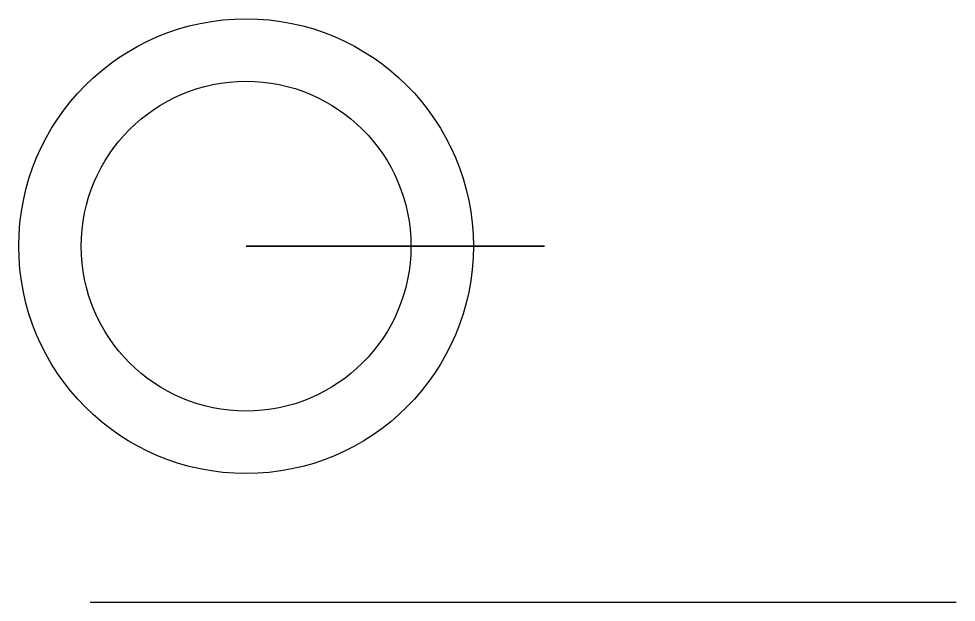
# Model space of a CAD drawing. Header units: millimetres. Extents: x 1113 to 5387, y -356 to 2303.
import ezdxf

# ---------------------------------------------------------------- set-up
doc = ezdxf.new("R2010")
doc.units = ezdxf.units.MM

# ---------------------------------------------------------------- blocks, each defined once
blk = doc.blocks.new('TEST')
for p, q in [((2149.3, 1266.3), (3509.5, 1266.3)), ((3509.5, 1266.3), (2149.3, 1266.3))]:
    blk.add_line(p, q)
for radius in [1036.5, 751.7]:
    blk.add_circle((2149.3, 1266.3), radius)

msp = doc.modelspace()

# ---------------------------------------------------------------- linework, layer by layer
msp.add_line((1438.7, -356.5), (5387.4, -356.5))

# ---------------------------------------------------------------- block references
msp.add_blockref('TEST', (0, 0))

doc.saveas('drawing.dxf')
